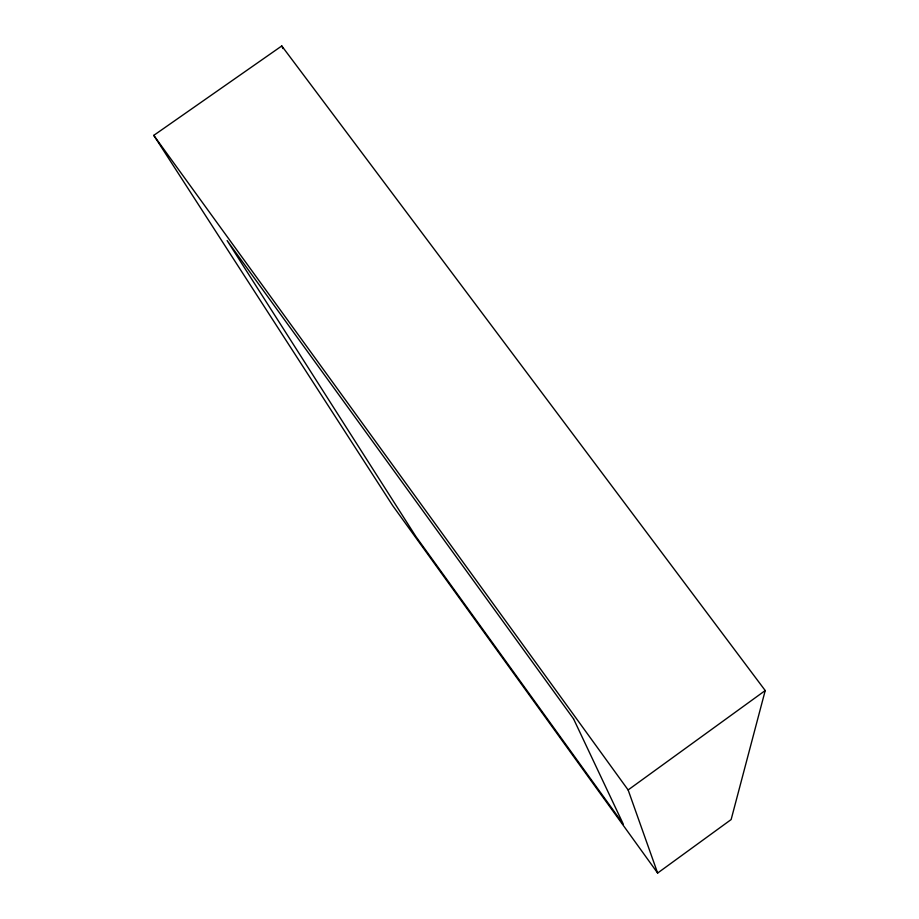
<?xml version="1.0" encoding="UTF-8"?>
<svg xmlns="http://www.w3.org/2000/svg" width="919" height="919" viewBox="0 0 919 919"><rect width="100%" height="100%" fill="white"/><g stroke="black" fill="none" stroke-linecap="round" stroke-linejoin="round"><path stroke-width="1.38" d="M765.228 690.548L731.133 819.564L657.636 873.05L392.712 505.634L153.772 135.369L281.777 45.95L765.228 690.548L628.125 789.949L657.636 873.05M153.772 135.369L628.125 789.949M281.777 45.95L282.937 48.569M573.559 718.865L227.119 240.56L415.905 536.535L623.254 824.067L573.559 718.865"/></g></svg>
